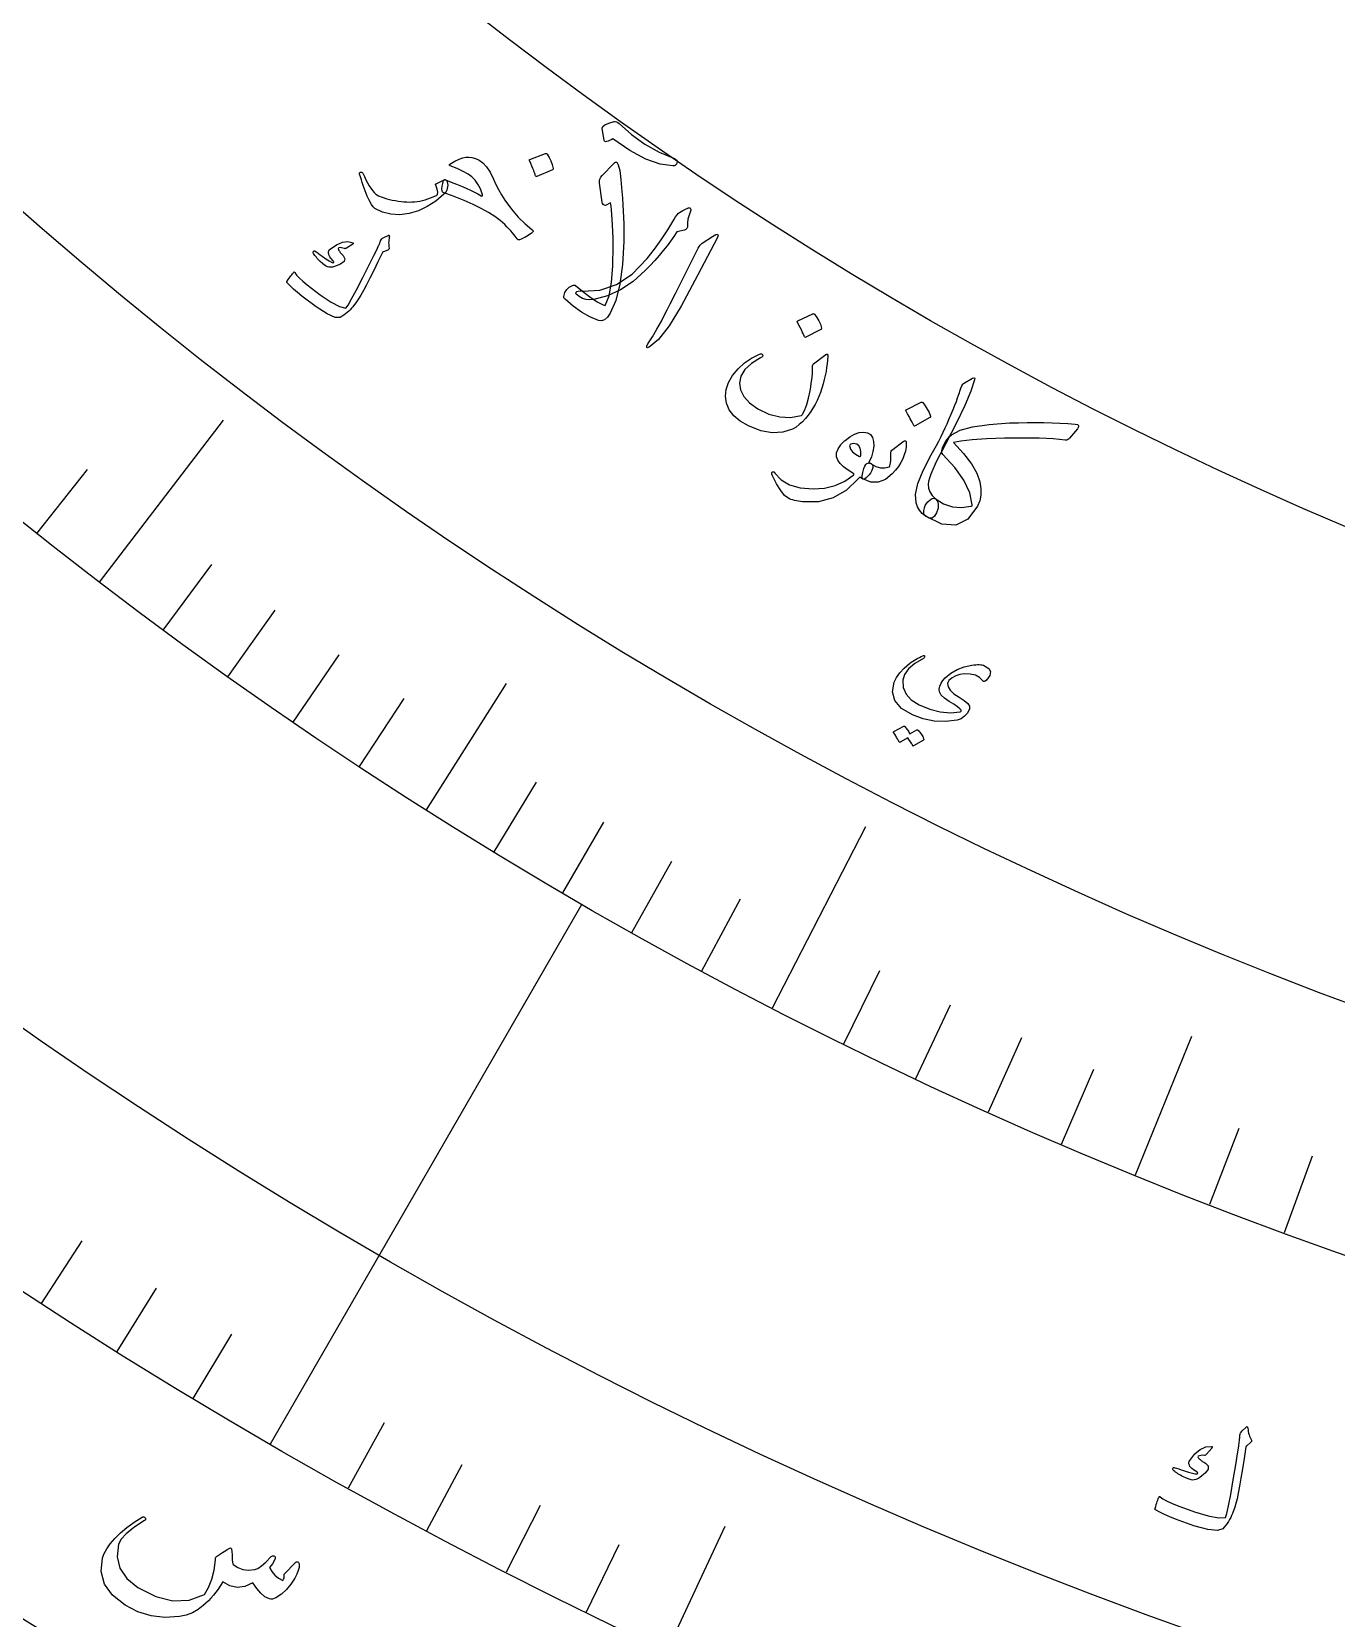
# Model space of a CAD drawing. Header units: millimetres. Extents: x -92 to 93, y -93 to 102.
# Drawn here: x -45.75 to -24.46, y -75.34 to -49.45 of the extents above; entities that cross this region are included whole.
import ezdxf

# ---------------------------------------------------------------- set-up
doc = ezdxf.new("R2010")
doc.units = ezdxf.units.MM
for name, color, linetype in [('CUT_OUTER', 1, 'Continuous'), ('ENGRAVE', 7, 'Continuous'), ('ENGRAVE_FINE', 8, 'Continuous'), ('TEXT', 5, 'Continuous')]:
    doc.layers.add(name, color=color, linetype=linetype)

msp = doc.modelspace()

# ---------------------------------------------------------------- linework, layer by layer
at = {"layer": 'CUT_OUTER'}
msp.add_arc((0.0002, -0.0002), 92.4998, 173.917974, 358.242301, dxfattribs=at)
at = {"layer": 'ENGRAVE'}
for points in [[(-44.6452, -58.4343), (-42.6235, -55.7883)], [(-39.3102, -62.1488), (-38.0048, -60.085)], [(-33.6592, -65.3821), (-32.135, -62.4214)], [(-41.8562, -72.4972), (-36.7687, -63.6853)], [(-27.7362, -68.1063), (-26.8152, -65.8446)], [(-35.3784, -75.8693), (-34.4324, -73.8405)]]:
    msp.add_lwpolyline(points, dxfattribs=at)
for radius in [90.65, 90.65, 88.2219, 83.7125, 83.7125, 80.1513, 73.5375, 73.5375, 69.6525, 62.4375, 62.4375]:
    msp.add_circle((0, 0), radius, dxfattribs=at)
at = {"layer": 'ENGRAVE_FINE'}
for points in [[(-45.6705, -57.6365), (-44.8433, -56.5925)], [(-43.6055, -59.2142), (-42.8157, -58.1417)], [(-42.5519, -59.9759), (-41.7811, -58.8895)], [(-41.4845, -60.719), (-40.7331, -59.6192)], [(-40.4039, -61.4434), (-39.672, -60.3304)], [(-38.2039, -62.8349), (-37.512, -61.6967)], [(-37.0853, -63.5015), (-36.4136, -62.3513)], [(-35.9548, -64.1484), (-35.3035, -62.9865)], [(-34.8126, -64.7754), (-34.182, -63.6021)], [(-32.4948, -65.9685), (-31.9063, -64.7736)], [(-31.32, -66.5344), (-30.7527, -65.3292)], [(-30.1351, -67.0794), (-29.5892, -65.8644)], [(-28.9403, -67.6034), (-28.4161, -66.3789)], [(-26.5231, -68.5878), (-26.0427, -67.3455)], [(-25.3014, -69.0478), (-24.8431, -67.7972)], [(-45.5931, -70.2072), (-44.9281, -69.1832)], [(-44.3609, -70.9922), (-43.7138, -69.9568)], [(-43.1151, -71.7556), (-42.4863, -70.709)], [(-40.5846, -73.2166), (-39.9927, -72.1487)], [(-39.3006, -73.9138), (-38.7274, -72.8357)], [(-38.0047, -74.5884), (-37.4504, -73.5005)], [(-36.6971, -75.2403), (-36.1619, -74.1429)]]:
    msp.add_lwpolyline(points, dxfattribs=at)
at = {"layer": 'TEXT'}
for points in [[(-35.2601, -51.5191), (-35.238, -51.5311), (-35.2239, -51.5467), (-35.2178, -51.5658), (-35.2196, -51.5885), (-35.228, -51.61), (-35.242, -51.6254), (-35.2614, -51.6347), (-35.2863, -51.6378), (-35.4956, -51.609), (-35.7295, -51.5258), (-35.9873, -51.3879), (-36.2685, -51.1948), (-36.296, -51.2099), (-36.3217, -51.2224), (-36.3455, -51.2324), (-36.3676, -51.2398), (-36.3844, -51.2432), (-36.3971, -51.2419), (-36.4055, -51.236), (-36.4096, -51.2253), (-36.4387, -51.0199), (-36.4315, -50.9924), (-36.3968, -50.9651), (-36.3349, -50.9381), (-36.2458, -50.9112), (-36.2263, -50.9107), (-36.2065, -50.9161), (-36.1863, -50.9276), (-36.1658, -50.945), (-35.964, -51.1258), (-35.7455, -51.2818), (-35.5108, -51.413), (-35.2601, -51.5191)], [(-37.5767, -52.7212), (-37.6008, -52.7404), (-37.6255, -52.7586), (-37.651, -52.7757), (-37.6773, -52.7919), (-37.7043, -52.8068), (-37.7322, -52.8201), (-37.7609, -52.8318), (-37.7904, -52.842), (-37.8006, -52.8441), (-37.81, -52.8424), (-37.8187, -52.8369), (-37.8266, -52.8277), (-37.8425, -52.8064), (-37.8611, -52.7827), (-37.8824, -52.7566), (-37.9062, -52.7281), (-37.9329, -52.6976), (-37.9627, -52.6652), (-37.9956, -52.6311), (-38.0315, -52.5953), (-38.1049, -52.5286), (-38.1931, -52.4626), (-38.2961, -52.3971), (-38.4139, -52.3322), (-38.5465, -52.2674), (-38.6941, -52.2024), (-38.8565, -52.1371), (-39.034, -52.0712), (-39.048, -52.0624), (-39.0556, -52.0422), (-39.0567, -52.0108), (-39.0512, -51.9682), (-39.0427, -51.9273), (-39.0351, -51.897), (-39.0286, -51.8771), (-39.023, -51.8678), (-39.016, -51.8643), (-39.0092, -51.8625), (-39.0028, -51.8625), (-38.9966, -51.8641), (-38.9053, -51.9007), (-38.8192, -51.936), (-38.7383, -51.9699), (-38.6626, -52.0024), (-38.5923, -52.034), (-38.5277, -52.0649), (-38.4687, -52.0952), (-38.4155, -52.1249), (-38.4041, -52.1299), (-38.3969, -52.1289), (-38.3941, -52.1217), (-38.3955, -52.1085), (-38.4117, -52.0599), (-38.4293, -52.0149), (-38.4482, -51.9735), (-38.4686, -51.9357), (-38.4905, -51.9013), (-38.5141, -51.8703), (-38.5394, -51.8425), (-38.5665, -51.8181), (-38.6297, -51.7732), (-38.7099, -51.7277), (-38.8073, -51.6814), (-38.9218, -51.6342), (-38.9268, -51.6334), (-38.9305, -51.6315), (-38.933, -51.6287), (-38.9343, -51.6248), (-38.9343, -51.6206), (-38.9332, -51.6168), (-38.9308, -51.6134), (-38.9273, -51.6104), (-38.847, -51.563), (-38.7769, -51.5276), (-38.7168, -51.5042), (-38.6667, -51.4929), (-38.6201, -51.4931), (-38.5683, -51.502), (-38.5114, -51.5196), (-38.4494, -51.5459), (-38.3864, -51.5882), (-38.3267, -51.6538), (-38.2701, -51.7427), (-38.2166, -51.8551), (-38.1789, -51.9395), (-38.1356, -52.0244), (-38.0868, -52.1099), (-38.0324, -52.1959), (-37.9237, -52.3443), (-37.8131, -52.4738), (-37.7007, -52.5842), (-37.5866, -52.6757), (-37.5726, -52.6881), (-37.5663, -52.6998), (-37.5677, -52.7109), (-37.5767, -52.7212)], [(-37.3635, -51.4349), (-37.3581, -51.434), (-37.3524, -51.4353), (-37.3463, -51.4387), (-37.3399, -51.4443), (-37.3059, -51.4995), (-37.2779, -51.557), (-37.2558, -51.6169), (-37.2396, -51.6792), (-37.2394, -51.6871), (-37.2413, -51.6935), (-37.2455, -51.6982), (-37.2518, -51.7014), (-37.5091, -51.8093), (-37.5168, -51.8107), (-37.5233, -51.8077), (-37.5284, -51.8003), (-37.5323, -51.7886), (-37.5357, -51.7784), (-37.5413, -51.7627), (-37.5492, -51.7415), (-37.5592, -51.7149), (-37.5718, -51.6825), (-37.5873, -51.6441), (-37.6055, -51.5998), (-37.6265, -51.5496), (-37.6287, -51.5422), (-37.6285, -51.5365), (-37.6257, -51.5328), (-37.6204, -51.5308)], [(-39.0186, -51.8672), (-39.003, -51.864), (-38.9899, -51.8682), (-38.9794, -51.8798), (-38.9715, -51.8987), (-38.9652, -51.9247), (-38.9628, -51.9513), (-38.9642, -51.9784), (-38.9694, -52.006), (-38.9775, -52.032), (-38.9895, -52.0565), (-39.0053, -52.0797), (-39.025, -52.1014), (-39.1574, -52.2128), (-39.2963, -52.3023), (-39.4417, -52.3695), (-39.5937, -52.4146), (-39.7451, -52.4348), (-39.8887, -52.4278), (-40.0245, -52.3935), (-40.1522, -52.332), (-40.1784, -52.3081), (-40.2077, -52.2666), (-40.24, -52.2074), (-40.2752, -52.1305), (-40.293, -52.0883), (-40.31, -52.0451), (-40.3263, -52.0011), (-40.3418, -51.9561), (-40.3568, -51.9104), (-40.3715, -51.8645), (-40.386, -51.8183), (-40.4001, -51.7717), (-40.4019, -51.7617), (-40.3998, -51.7531), (-40.3938, -51.7461), (-40.3839, -51.7406), (-40.373, -51.738), (-40.3638, -51.7394), (-40.3564, -51.745), (-40.3506, -51.7547), (-40.3235, -51.8133), (-40.2965, -51.8673), (-40.2697, -51.9166), (-40.2431, -51.9613), (-40.2162, -52.0016), (-40.189, -52.0378), (-40.1612, -52.0698), (-40.1331, -52.0977), (-40.0906, -52.1252), (-40.0321, -52.1506), (-39.9575, -52.174), (-39.8668, -52.1953), (-39.8174, -52.205), (-39.7693, -52.2131), (-39.7224, -52.2194), (-39.6767, -52.2239), (-39.6322, -52.2267), (-39.5886, -52.2274), (-39.5461, -52.2261), (-39.5045, -52.2228), (-39.4197, -52.2108), (-39.3319, -52.1902), (-39.2413, -52.1609), (-39.1477, -52.1229), (-39.1279, -52.1028), (-39.1232, -52.0679), (-39.1335, -52.0182), (-39.1588, -51.9539), (-39.1618, -51.9452), (-39.1616, -51.938), (-39.1581, -51.9323), (-39.1512, -51.9282)], [(-36.8737, -53.5922), (-36.7898, -53.6614), (-36.7125, -53.7222), (-36.642, -53.7748), (-36.5781, -53.819), (-36.5211, -53.8553), (-36.4707, -53.8839), (-36.427, -53.9048), (-36.3901, -53.918), (-36.3284, -53.756), (-36.2869, -53.5396), (-36.265, -53.269), (-36.2619, -52.9443), (-36.2641, -52.8226), (-36.267, -52.7104), (-36.2707, -52.6079), (-36.2752, -52.515), (-36.2807, -52.4318), (-36.2872, -52.3586), (-36.2949, -52.2952), (-36.3038, -52.2417), (-36.3883, -52.2822), (-36.41, -52.279), (-36.4262, -52.2692), (-36.4368, -52.2527), (-36.4419, -52.2296), (-36.483, -51.9177), (-36.4832, -51.8839), (-36.4765, -51.8524), (-36.4631, -51.8233), (-36.4429, -51.7966), (-36.251, -51.5983), (-36.2367, -51.5849), (-36.224, -51.5771), (-36.2129, -51.5748), (-36.2033, -51.5782), (-36.1777, -51.6208), (-36.1551, -51.7143), (-36.1351, -51.8588), (-36.1175, -52.0545), (-36.1093, -52.1644), (-36.1024, -52.2722), (-36.0967, -52.3778), (-36.0924, -52.4812), (-36.0895, -52.5824), (-36.0879, -52.6814), (-36.0877, -52.7782), (-36.0889, -52.8729), (-36.1089, -53.2489), (-36.152, -53.5694), (-36.219, -53.8342), (-36.3109, -54.0431), (-36.3565, -54.1071), (-36.4033, -54.1481), (-36.4513, -54.166), (-36.5006, -54.1609), (-36.6419, -54.1009), (-36.7799, -54.0228), (-36.9142, -53.9269), (-37.0448, -53.813), (-37.0564, -53.8019), (-37.0643, -53.791), (-37.0684, -53.7803), (-37.0689, -53.7698), (-37.0488, -53.7048), (-37.0183, -53.6533), (-36.9774, -53.6152), (-36.9261, -53.5904), (-36.9077, -53.5852), (-36.8928, -53.5838), (-36.8815, -53.5861), (-36.8737, -53.5922)], [(-36.5773, -53.8177), (-36.6414, -53.8241), (-36.7028, -53.8185), (-36.7613, -53.801), (-36.8171, -53.7717), (-36.8456, -53.7498), (-36.8634, -53.7304), (-36.8706, -53.7136), (-36.8671, -53.6994), (-36.8532, -53.6876), (-36.8311, -53.6805), (-36.8007, -53.678), (-36.7621, -53.6802), (-36.4783, -53.6679), (-36.2078, -53.5751), (-35.9509, -53.4024), (-35.7072, -53.1503), (-35.5878, -52.9986), (-35.4755, -52.8426), (-35.37, -52.6825), (-35.2715, -52.5182), (-35.243, -52.4706), (-35.218, -52.4344), (-35.1964, -52.4095), (-35.1783, -52.3959), (-35.1494, -52.3813), (-35.1239, -52.3683), (-35.1017, -52.3568), (-35.0828, -52.3468), (-35.0671, -52.3384), (-35.0544, -52.3318), (-35.0448, -52.327), (-35.0381, -52.3239), (-35.0273, -52.3215), (-35.018, -52.3213), (-35.0103, -52.3235), (-35.004, -52.3279), (-34.9982, -52.3363), (-34.9949, -52.3444), (-34.9941, -52.3522), (-34.9959, -52.3597), (-35.0229, -52.4413), (-35.0409, -52.5095), (-35.05, -52.5645), (-35.0501, -52.606), (-35.0493, -52.6362), (-35.0572, -52.6596), (-35.074, -52.6762), (-35.0996, -52.686), (-35.2216, -52.7138), (-35.27, -52.789), (-35.3231, -52.865), (-35.3807, -52.9421), (-35.4429, -53.02), (-35.5096, -53.0992), (-35.5809, -53.1798), (-35.6567, -53.2618), (-35.737, -53.3453), (-35.9346, -53.5224), (-36.1405, -53.6603), (-36.3547, -53.7588), (-36.5773, -53.8177)], [(-39.9161, -52.7968), (-39.9204, -52.8216), (-39.9236, -52.8458), (-39.9257, -52.8694), (-39.9266, -52.8923), (-39.9263, -52.9147), (-39.9247, -52.9366), (-39.9217, -52.9581), (-39.9174, -52.979), (-39.9173, -52.9891), (-39.9212, -52.9978), (-39.9292, -53.005), (-39.9413, -53.0107), (-40.0086, -53.0385), (-40.0155, -53.0417), (-40.021, -53.0448), (-40.0251, -53.0476), (-40.0277, -53.0502), (-40.1027, -53.2058), (-40.1711, -53.3459), (-40.2332, -53.4703), (-40.2889, -53.5791), (-40.3383, -53.6721), (-40.3815, -53.749), (-40.4184, -53.8098), (-40.4491, -53.8546), (-40.5105, -53.9364), (-40.5315, -53.9613), (-40.5538, -53.9853), (-40.5774, -54.0084), (-40.6023, -54.0307), (-40.6287, -54.0521), (-40.6567, -54.0725), (-40.6862, -54.0919), (-40.7172, -54.1103), (-40.7975, -54.1118), (-40.9289, -54.0545), (-41.1112, -53.9382), (-41.3439, -53.7622), (-41.4142, -53.7041), (-41.4777, -53.6485), (-41.5344, -53.5953), (-41.5845, -53.5446), (-41.5879, -53.5384), (-41.589, -53.5324), (-41.5879, -53.5265), (-41.5846, -53.5207), (-41.5664, -53.4943), (-41.5498, -53.4704), (-41.5345, -53.449), (-41.5208, -53.4301), (-41.5083, -53.4135), (-41.4969, -53.399), (-41.4867, -53.3866), (-41.4777, -53.3763), (-41.4722, -53.3708), (-41.4674, -53.369), (-41.4632, -53.3711), (-41.4597, -53.377), (-41.4301, -53.4187), (-41.3868, -53.4659), (-41.33, -53.5186), (-41.2594, -53.5768), (-41.0428, -53.7428), (-40.865, -53.8618), (-40.7267, -53.9343), (-40.628, -53.9604), (-40.5899, -53.9096), (-40.5307, -53.8095), (-40.4504, -53.6603), (-40.3489, -53.462), (-40.2484, -53.2626), (-40.1728, -53.1114), (-40.1221, -53.0085), (-40.0966, -52.9536), (-40.09, -52.9383), (-40.0838, -52.924), (-40.0781, -52.9107), (-40.0728, -52.8983), (-40.0679, -52.8871), (-40.0637, -52.877), (-40.0601, -52.8681), (-40.057, -52.8605), (-40.0494, -52.8445), (-40.0398, -52.8309), (-40.0282, -52.8199), (-40.0146, -52.8114), (-39.9356, -52.7716), (-39.9298, -52.7693), (-39.925, -52.7685), (-39.921, -52.7694), (-39.9179, -52.7719), (-39.9157, -52.7771), (-39.9146, -52.7829), (-39.9148, -52.7895), (-39.9161, -52.7968)], [(-34.6426, -52.7891), (-34.5864, -52.7567), (-34.5556, -52.7525), (-34.5501, -52.7766), (-34.5701, -52.8291), (-34.9308, -53.5104), (-35.1526, -53.9282), (-35.35, -54.2488), (-35.5237, -54.4717), (-35.6739, -54.5967), (-35.691, -54.6038), (-35.7033, -54.6056), (-35.7107, -54.6021), (-35.7133, -54.5934), (-35.7129, -54.5827), (-35.7096, -54.5705), (-35.7036, -54.557), (-35.6947, -54.5419), (-35.6204, -54.4284), (-35.5468, -54.3045), (-35.474, -54.1703), (-35.4019, -54.0259), (-35.3823, -53.9886), (-35.3306, -53.8872), (-35.2465, -53.7217), (-35.13, -53.4923), (-34.8753, -52.9811), (-34.86, -52.9551), (-34.8434, -52.9327), (-34.8255, -52.914), (-34.8064, -52.8989)], [(-40.5082, -52.8922), (-40.5055, -52.895), (-40.5038, -52.8982), (-40.5031, -52.902), (-40.5035, -52.9064), (-40.5049, -52.9094), (-40.5068, -52.9124), (-40.5093, -52.9152), (-40.5124, -52.918), (-40.6141, -52.9795), (-40.6252, -52.9851), (-40.6348, -52.9886), (-40.6431, -52.9898), (-40.65, -52.9888), (-40.6751, -52.9789), (-40.6986, -52.9732), (-40.7205, -52.9717), (-40.7407, -52.9744), (-40.7476, -52.9787), (-40.7494, -52.9875), (-40.7463, -53.0008), (-40.7381, -53.0186), (-40.7314, -53.0289), (-40.7242, -53.0392), (-40.7165, -53.0495), (-40.7084, -53.0598), (-40.6997, -53.0703), (-40.6903, -53.081), (-40.6803, -53.0918), (-40.6695, -53.1028), (-40.6412, -53.1523), (-40.6553, -53.1985), (-40.712, -53.2414), (-40.8113, -53.281), (-40.8458, -53.2889), (-40.8763, -53.2924), (-40.9027, -53.2913), (-40.9251, -53.2859), (-40.9464, -53.2756), (-40.9729, -53.2576), (-41.0047, -53.232), (-41.0418, -53.1987), (-41.0603, -53.1812), (-41.0774, -53.1639), (-41.0929, -53.1468), (-41.1069, -53.1298), (-41.1197, -53.1134), (-41.1314, -53.0977), (-41.1421, -53.0828), (-41.1517, -53.0687), (-41.1562, -53.0582), (-41.1579, -53.0487), (-41.1569, -53.0404), (-41.1532, -53.0332), (-41.1471, -53.0275), (-41.1404, -53.0253), (-41.1331, -53.0265), (-41.1252, -53.0311), (-41.1011, -53.0473), (-41.0741, -53.0661), (-41.0441, -53.0875), (-41.0112, -53.1114), (-40.9498, -53.156), (-40.9001, -53.1885), (-40.8621, -53.209), (-40.8358, -53.2174), (-40.8316, -53.2175), (-40.8282, -53.216), (-40.8255, -53.213), (-40.8236, -53.2084), (-40.8233, -53.2049), (-40.8243, -53.2006), (-40.8267, -53.1957), (-40.8305, -53.19), (-40.8693, -53.1417), (-40.8848, -53.1205), (-40.8961, -53.0999), (-40.9033, -53.0799), (-40.9063, -53.0604), (-40.9062, -53.0405), (-40.9018, -53.0231), (-40.8931, -53.0083), (-40.8803, -52.9961), (-40.7783, -52.9257), (-40.6823, -52.885), (-40.5923, -52.8738), (-40.5082, -52.8922)], [(-33.001, -54.051), (-32.9956, -54.0496), (-32.9898, -54.0504), (-32.9835, -54.0534), (-32.9767, -54.0584), (-32.9386, -54.1105), (-32.9063, -54.1655), (-32.8796, -54.2234), (-32.8587, -54.2841), (-32.8578, -54.292), (-32.8593, -54.2984), (-32.863, -54.3035), (-32.869, -54.3072), (-33.1164, -54.4356), (-33.124, -54.4376), (-33.1306, -54.4352), (-33.1363, -54.4283), (-33.1411, -54.4169), (-33.1453, -54.407), (-33.1521, -54.3918), (-33.1616, -54.3714), (-33.1736, -54.3457), (-33.1887, -54.3145), (-33.207, -54.2775), (-33.2286, -54.2349), (-33.2534, -54.1866), (-33.2562, -54.1794), (-33.2564, -54.1738), (-33.2539, -54.1698), (-33.2488, -54.1674)], [(-32.7564, -54.7479), (-32.7613, -54.8066), (-32.768, -54.8669), (-32.7766, -54.9288), (-32.787, -54.9924), (-32.7997, -55.0578), (-32.8154, -55.125), (-32.8339, -55.1942), (-32.8554, -55.2653), (-32.8788, -55.3348), (-32.9049, -55.4021), (-32.9337, -55.4671), (-32.9653, -55.5298), (-32.9996, -55.5903), (-33.0369, -55.6489), (-33.0772, -55.7056), (-33.1203, -55.7602), (-33.1705, -55.8147), (-33.2227, -55.8616), (-33.2768, -55.9009), (-33.3329, -55.9327), (-33.4916, -55.9864), (-33.6646, -55.9961), (-33.8517, -55.9617), (-34.0526, -55.883), (-34.1858, -55.806), (-34.2901, -55.7183), (-34.3654, -55.6201), (-34.4118, -55.5115), (-34.4274, -55.399), (-34.4158, -55.2859), (-34.3771, -55.172), (-34.3115, -55.0574), (-34.2224, -54.9482), (-34.1194, -54.8541), (-34.0024, -54.7751), (-33.8716, -54.711), (-33.8537, -54.7055), (-33.8395, -54.7051), (-33.8289, -54.7098), (-33.8219, -54.7196), (-33.8183, -54.7334), (-33.823, -54.7466), (-33.8361, -54.7592), (-33.8575, -54.7713), (-34.005, -54.8626), (-34.1114, -54.9614), (-34.1765, -55.0678), (-34.2001, -55.1819), (-34.1839, -55.2952), (-34.1284, -55.403), (-34.0338, -55.5053), (-33.8998, -55.6019), (-33.7197, -55.6887), (-33.5412, -55.7358), (-33.3646, -55.7434), (-33.1901, -55.7114), (-33.1856, -55.7093), (-33.1808, -55.7051), (-33.1757, -55.6988), (-33.1702, -55.6904), (-33.1339, -55.6206), (-33.1014, -55.5336), (-33.0727, -55.4292), (-33.0476, -55.3076), (-33.037, -55.2451), (-33.0279, -55.1865), (-33.0202, -55.1319), (-33.0139, -55.0813), (-33.0092, -55.0346), (-33.0066, -54.992), (-33.0059, -54.9535), (-33.0071, -54.9191), (-33.007, -54.9015), (-33.0042, -54.887), (-32.9986, -54.8755), (-32.9903, -54.867), (-32.7913, -54.716), (-32.7769, -54.7089), (-32.7663, -54.7119), (-32.7595, -54.7249), (-32.7564, -54.7479)], [(-31.0027, -57.0682), (-30.9684, -57.1087), (-30.9535, -57.1608), (-30.9579, -57.2248), (-30.9816, -57.3006), (-31.0133, -57.3571), (-31.0536, -57.3855), (-31.1024, -57.3855), (-31.1597, -57.3573), (-31.2157, -57.3117), (-31.2605, -57.2596), (-31.294, -57.2011), (-31.3163, -57.1362), (-31.3252, -56.9989), (-31.2869, -56.8226), (-31.2013, -56.6075), (-31.0686, -56.3535), (-31.0259, -56.278), (-30.9849, -56.2034), (-30.9459, -56.1297), (-30.9087, -56.0571), (-30.8735, -55.9856), (-30.8404, -55.9155), (-30.8092, -55.8466), (-30.7802, -55.7792), (-30.7445, -55.6928), (-30.7125, -55.6143), (-30.6841, -55.5436), (-30.6594, -55.4808), (-30.6385, -55.4261), (-30.6216, -55.38), (-30.6088, -55.3423), (-30.6, -55.3131), (-30.5854, -55.2643), (-30.5708, -55.2272), (-30.5561, -55.2018), (-30.5413, -55.1881), (-30.3941, -55.1047), (-30.3757, -55.0979), (-30.3643, -55.0997), (-30.3599, -55.1102), (-30.3624, -55.1294), (-30.4209, -55.3137), (-30.5187, -55.5485), (-30.6557, -55.8336), (-30.8321, -56.169), (-30.8974, -56.293), (-30.9543, -56.4053), (-31.0027, -56.5059), (-31.0427, -56.5948), (-31.0742, -56.6719), (-31.097, -56.737), (-31.1112, -56.7901), (-31.1168, -56.8311), (-31.1126, -56.8979), (-31.0922, -56.9597), (-31.0556, -57.0165), (-31.0027, -57.0682)], [(-31.2328, -55.4946), (-31.2276, -55.4931), (-31.2217, -55.4937), (-31.2153, -55.4964), (-31.2083, -55.5012), (-31.168, -55.5521), (-31.1335, -55.6061), (-31.1045, -55.6631), (-31.0812, -55.7232), (-31.0801, -55.731), (-31.0813, -55.7375), (-31.0848, -55.7427), (-31.0907, -55.7466), (-31.3341, -55.8833), (-31.3416, -55.8856), (-31.3483, -55.8834), (-31.3544, -55.8767), (-31.3596, -55.8654), (-31.3642, -55.8557), (-31.3716, -55.8407), (-31.3818, -55.8206), (-31.3949, -55.7952), (-31.4112, -55.7645), (-31.431, -55.7282), (-31.4543, -55.6863), (-31.481, -55.6387), (-31.4841, -55.6316), (-31.4845, -55.626), (-31.4822, -55.6219), (-31.4772, -55.6193)], [(-30.7077, -56.155), (-30.5413, -56.3328), (-30.4138, -56.4989), (-30.3256, -56.6536), (-30.2768, -56.7971), (-30.261, -56.9098), (-30.2616, -57.0128), (-30.2786, -57.1062), (-30.3121, -57.1899), (-30.4725, -57.403), (-30.6678, -57.502), (-30.8981, -57.4864), (-31.1625, -57.3558), (-31.1783, -57.341), (-31.1882, -57.3204), (-31.1924, -57.2941), (-31.1907, -57.262), (-31.1818, -57.2198), (-31.168, -57.1825), (-31.1492, -57.1501), (-31.1255, -57.1227), (-31.0858, -57.0872), (-31.0526, -57.0661), (-31.0258, -57.0592), (-31.0054, -57.0667), (-30.8673, -57.1525), (-30.7236, -57.2021), (-30.5745, -57.2155), (-30.4202, -57.1928), (-30.4099, -57.1897), (-30.4028, -57.1852), (-30.3991, -57.1794), (-30.3987, -57.1723), (-30.4415, -56.972), (-30.5359, -56.7685), (-30.6817, -56.5616), (-30.8786, -56.3507), (-30.8961, -56.3231), (-30.8986, -56.2853), (-30.8863, -56.2373), (-30.859, -56.1792), (-30.8301, -56.1306), (-30.8006, -56.0889), (-30.7705, -56.0543), (-30.7399, -56.0266), (-30.5996, -55.9521), (-30.3946, -55.8957), (-30.1252, -55.8568), (-29.7915, -55.8344), (-29.6462, -55.8303), (-29.5041, -55.8279), (-29.3651, -55.8273), (-29.2294, -55.8286), (-29.0968, -55.8316), (-28.9674, -55.8366), (-28.8411, -55.8434), (-28.7179, -55.8522), (-28.6818, -55.861), (-28.6637, -55.8765), (-28.6635, -55.8986), (-28.6812, -55.9274), (-28.8121, -56.0821), (-28.8271, -56.097), (-28.8438, -56.1071), (-28.8624, -56.1123), (-28.8828, -56.1126), (-28.9763, -56.1029), (-29.0785, -56.0948), (-29.1895, -56.0885), (-29.3093, -56.0837), (-29.4379, -56.0808), (-29.5752, -56.08), (-29.7211, -56.0811), (-29.8759, -56.0842), (-30.1677, -56.0937), (-30.4037, -56.1082), (-30.5838, -56.1285), (-30.7077, -56.155)], [(-32.26, -56.7457), (-32.4522, -56.9331), (-32.6679, -57.0586), (-32.9072, -57.1219), (-33.1701, -57.1226), (-33.2044, -57.1182), (-33.2376, -57.1128), (-33.2697, -57.1064), (-33.3009, -57.099), (-33.3307, -57.0906), (-33.359, -57.081), (-33.3856, -57.0703), (-33.4107, -57.0584), (-33.4653, -57.0153), (-33.5262, -56.9388), (-33.5933, -56.829), (-33.6664, -56.6858), (-33.6726, -56.6677), (-33.6739, -56.6531), (-33.6702, -56.6418), (-33.6616, -56.6339), (-33.6507, -56.6304), (-33.6401, -56.6321), (-33.6299, -56.6391), (-33.62, -56.6514), (-33.5214, -56.7618), (-33.3849, -56.842), (-33.2107, -56.8916), (-32.999, -56.9103), (-32.8107, -56.8982), (-32.637, -56.856), (-32.4778, -56.7841), (-32.3332, -56.6825), (-32.3309, -56.6772), (-32.3302, -56.6724), (-32.3311, -56.6681), (-32.3336, -56.6641), (-32.425, -56.6047), (-32.4992, -56.5477), (-32.556, -56.4933), (-32.5957, -56.4415), (-32.6166, -56.3846), (-32.615, -56.3236), (-32.5908, -56.2583), (-32.5443, -56.1889), (-32.5372, -56.1802), (-32.5297, -56.1716), (-32.5217, -56.1629), (-32.5133, -56.1543), (-32.5044, -56.1456), (-32.4948, -56.1365), (-32.4847, -56.1271), (-32.4738, -56.1174), (-32.3971, -56.0584), (-32.3213, -56.0165), (-32.2464, -55.9917), (-32.1724, -55.9839), (-32.1071, -55.9938), (-32.0583, -56.0222), (-32.0259, -56.0692), (-32.0099, -56.1347), (-32.0084, -56.2139), (-32.0208, -56.2979), (-32.047, -56.3866), (-32.0872, -56.48), (-32.0818, -56.483), (-32.0764, -56.4857), (-32.0711, -56.4881), (-32.0659, -56.4903), (-32.0607, -56.4924), (-32.0554, -56.4949), (-32.05, -56.4976), (-32.0446, -56.5006), (-32.0283, -56.515), (-32.0206, -56.5349), (-32.0214, -56.5603), (-32.0308, -56.5912), (-32.0453, -56.6228), (-32.0631, -56.653), (-32.0842, -56.6818), (-32.1085, -56.7092), (-32.1328, -56.7317), (-32.1537, -56.7457), (-32.1712, -56.7514), (-32.1853, -56.7486), (-32.2375, -56.7189), (-32.2406, -56.7236), (-32.2454, -56.7297), (-32.2519, -56.7371), (-32.26, -56.7457)], [(-32.2178, -56.3659), (-32.218, -56.2997), (-32.2292, -56.2466), (-32.2515, -56.2065), (-32.2848, -56.1794), (-32.3101, -56.1726), (-32.3349, -56.1705), (-32.3593, -56.1732), (-32.3833, -56.1806), (-32.393, -56.1863), (-32.3989, -56.1951), (-32.4012, -56.2069), (-32.3998, -56.2217), (-32.3858, -56.2625), (-32.3548, -56.3028), (-32.3065, -56.3424), (-32.2412, -56.3814), (-32.2335, -56.384), (-32.2271, -56.3822), (-32.2219, -56.3762), (-32.2178, -56.3659)], [(-31.6984, -56.2644), (-31.5269, -56.138), (-31.5053, -56.1257), (-31.4896, -56.1257), (-31.48, -56.138), (-31.4764, -56.1627), (-31.4809, -56.2281), (-31.4919, -56.2927), (-31.5097, -56.3565), (-31.5341, -56.4194), (-31.5656, -56.4818), (-31.6046, -56.5438), (-31.6509, -56.6055), (-31.7048, -56.6668), (-31.816, -56.7585), (-31.9336, -56.8025), (-32.0577, -56.7987), (-32.188, -56.747), (-32.197, -56.7304), (-32.1965, -56.6963), (-32.1864, -56.6446), (-32.1668, -56.5753), (-32.1526, -56.5404), (-32.1365, -56.5141), (-32.1186, -56.4966), (-32.0989, -56.4878), (-32.0867, -56.487), (-32.0743, -56.4891), (-32.0617, -56.494), (-32.0489, -56.5017), (-31.9717, -56.5423), (-31.8971, -56.5642), (-31.8251, -56.5674), (-31.7558, -56.552), (-31.752, -56.5499), (-31.7489, -56.546), (-31.7466, -56.5404), (-31.7451, -56.5329), (-31.7342, -56.4882), (-31.728, -56.44), (-31.7266, -56.3883), (-31.7299, -56.333), (-31.7297, -56.3128), (-31.7244, -56.2947), (-31.714, -56.2785), (-31.6984, -56.2644)], [(-30.2311, -60.0378), (-30.2811, -59.9873), (-30.3478, -59.9526), (-30.4312, -59.9335), (-30.5314, -59.9302), (-30.6012, -59.94), (-30.666, -59.9611), (-30.7258, -59.9936), (-30.7807, -60.0373), (-30.7891, -60.0474), (-30.7954, -60.0591), (-30.7996, -60.0725), (-30.8017, -60.0876), (-30.7925, -60.1424), (-30.7583, -60.1978), (-30.6989, -60.2536), (-30.6143, -60.3098), (-30.5303, -60.3642), (-30.4744, -60.4139), (-30.4467, -60.459), (-30.4472, -60.4996), (-30.4797, -60.5686), (-30.5237, -60.6224), (-30.5792, -60.6611), (-30.6463, -60.6846), (-30.8342, -60.7084), (-31.0189, -60.7021), (-31.2, -60.6657), (-31.3775, -60.5992), (-31.5534, -60.4919), (-31.6613, -60.3665), (-31.7011, -60.2235), (-31.6731, -60.063), (-31.6359, -59.9863), (-31.5819, -59.9103), (-31.5111, -59.8349), (-31.4235, -59.7601), (-31.3965, -59.7406), (-31.3697, -59.7223), (-31.343, -59.705), (-31.3165, -59.6889), (-31.2899, -59.6738), (-31.2631, -59.6596), (-31.2362, -59.6465), (-31.209, -59.6343), (-31.1957, -59.6304), (-31.1861, -59.631), (-31.18, -59.6363), (-31.1775, -59.6461), (-31.1785, -59.6562), (-31.182, -59.6649), (-31.1881, -59.6724), (-31.1968, -59.6785), (-31.337, -59.7612), (-31.4402, -59.848), (-31.5061, -59.9391), (-31.5345, -60.0344), (-31.5276, -60.1542), (-31.4809, -60.2606), (-31.3942, -60.3535), (-31.2676, -60.4327), (-31.0912, -60.5067), (-30.9207, -60.5505), (-30.7563, -60.564), (-30.5982, -60.5474), (-30.5878, -60.5445), (-30.5818, -60.5393), (-30.5803, -60.5319), (-30.5832, -60.5222), (-30.6022, -60.4974), (-30.6407, -60.465), (-30.6986, -60.4251), (-30.7759, -60.3776), (-30.8527, -60.3258), (-30.9055, -60.275), (-30.9343, -60.2252), (-30.9392, -60.1766), (-30.9282, -60.1282), (-30.9081, -60.0817), (-30.879, -60.0372), (-30.841, -59.9946), (-30.75, -59.9194), (-30.647, -59.86), (-30.5322, -59.8162), (-30.4054, -59.7881), (-30.3728, -59.7827), (-30.3421, -59.7792), (-30.3133, -59.7778), (-30.2863, -59.7782), (-30.2613, -59.7805), (-30.2382, -59.7844), (-30.2172, -59.7899), (-30.1981, -59.7971), (-30.1309, -59.8393), (-30.1032, -59.8923), (-30.1151, -59.956), (-30.1668, -60.0304), (-30.1862, -60.0477), (-30.2034, -60.0546), (-30.2184, -60.0514), (-30.2311, -60.0378)], [(-31.302, -60.845), (-31.2984, -60.8439), (-31.2944, -60.8442), (-31.2899, -60.8459), (-31.285, -60.8491), (-31.2699, -60.8655), (-31.2558, -60.8822), (-31.2427, -60.8994), (-31.2305, -60.917), (-31.2191, -60.9351), (-31.2086, -60.954), (-31.1989, -60.9736), (-31.1901, -60.994), (-31.1891, -60.9993), (-31.1899, -61.0041), (-31.1924, -61.0082), (-31.1967, -61.0117), (-31.3599, -61.1065), (-31.3633, -61.107), (-31.367, -61.1052), (-31.3709, -61.1008), (-31.375, -61.094), (-31.3774, -61.0884), (-31.3817, -61.0803), (-31.388, -61.0695), (-31.3962, -61.0561), (-31.4064, -61.0399), (-31.4187, -61.0208), (-31.433, -60.9986), (-31.4493, -60.9735), (-31.5777, -61.0459), (-31.5827, -61.0476), (-31.5874, -61.0462), (-31.5917, -61.0418), (-31.5956, -61.0343), (-31.599, -61.0278), (-31.6045, -61.0179), (-31.6122, -61.0046), (-31.6219, -60.9878), (-31.6339, -60.9674), (-31.6486, -60.9433), (-31.6657, -60.9156), (-31.6855, -60.8841), (-31.687, -60.8798), (-31.6868, -60.8764), (-31.685, -60.8738), (-31.6816, -60.872), (-31.519, -60.7847), (-31.5154, -60.7836), (-31.5114, -60.7839), (-31.5069, -60.7856), (-31.502, -60.7888), (-31.4888, -60.802), (-31.4765, -60.8158), (-31.4652, -60.8301), (-31.4547, -60.845), (-31.445, -60.8604), (-31.4361, -60.8761), (-31.4279, -60.8921), (-31.4205, -60.9085)], [(-25.9019, -72.2439), (-25.8982, -72.2714), (-25.8936, -72.2978), (-25.888, -72.3232), (-25.8814, -72.3476), (-25.8738, -72.371), (-25.8648, -72.3935), (-25.8547, -72.415), (-25.8433, -72.4357), (-25.8398, -72.4462), (-25.8411, -72.4565), (-25.8471, -72.4667), (-25.8579, -72.4768), (-25.9195, -72.528), (-25.9257, -72.5337), (-25.9305, -72.5387), (-25.9339, -72.543), (-25.9358, -72.5466), (-25.9633, -72.7346), (-25.9892, -72.9041), (-26.0136, -73.0551), (-26.0363, -73.1876), (-26.0577, -73.3014), (-26.0778, -73.3963), (-26.0965, -73.4723), (-26.1141, -73.5294), (-26.1518, -73.6355), (-26.1656, -73.6684), (-26.1811, -73.7009), (-26.1983, -73.733), (-26.2172, -73.7646), (-26.2379, -73.7958), (-26.2605, -73.8263), (-26.2851, -73.8564), (-26.3117, -73.8859), (-26.3954, -73.9138), (-26.5522, -73.8968), (-26.7817, -73.8346), (-27.0837, -73.7263), (-27.1766, -73.6885), (-27.2615, -73.651), (-27.3386, -73.6138), (-27.4078, -73.577), (-27.4133, -73.5718), (-27.4165, -73.5658), (-27.4173, -73.5592), (-27.4157, -73.552), (-27.4054, -73.5183), (-27.3957, -73.4877), (-27.3868, -73.4603), (-27.3785, -73.4359), (-27.3709, -73.4144), (-27.3638, -73.3954), (-27.3571, -73.3791), (-27.351, -73.3653), (-27.3471, -73.3577), (-27.3426, -73.3543), (-27.3375, -73.3551), (-27.3319, -73.3601), (-27.2871, -73.3941), (-27.2262, -73.4294), (-27.1492, -73.4661), (-27.056, -73.5039), (-26.774, -73.607), (-26.5484, -73.6735), (-26.3794, -73.7042), (-26.2672, -73.6993), (-26.2439, -73.6333), (-26.2146, -73.5089), (-26.1793, -73.3259), (-26.1377, -73.0844), (-26.0977, -72.842), (-26.068, -72.6584), (-26.0487, -72.5337), (-26.0399, -72.4678), (-26.038, -72.4495), (-26.0362, -72.4324), (-26.0346, -72.4166), (-26.033, -72.4018), (-26.0317, -72.3885), (-26.0305, -72.3765), (-26.0296, -72.366), (-26.0289, -72.3569), (-26.0262, -72.3376), (-26.0205, -72.3203), (-26.012, -72.3049), (-26.0005, -72.2915), (-25.9306, -72.2238), (-25.9253, -72.2194), (-25.9204, -72.2171), (-25.916, -72.2167), (-25.9119, -72.2183), (-25.9079, -72.223), (-25.9048, -72.2288), (-25.9028, -72.2358), (-25.9019, -72.2439)], [(-26.4925, -72.5384), (-26.4887, -72.5404), (-26.4858, -72.5433), (-26.4838, -72.547), (-26.4828, -72.5517), (-26.4832, -72.5554), (-26.4843, -72.5591), (-26.486, -72.5629), (-26.4883, -72.5668), (-26.575, -72.6648), (-26.5847, -72.6744), (-26.5937, -72.6812), (-26.602, -72.6852), (-26.6095, -72.6864), (-26.6392, -72.6842), (-26.6658, -72.686), (-26.6892, -72.6916), (-26.7095, -72.7011), (-26.7153, -72.7079), (-26.7144, -72.7177), (-26.7067, -72.7306), (-26.6923, -72.7466), (-26.6818, -72.7552), (-26.6709, -72.7636), (-26.6594, -72.772), (-26.6475, -72.7802), (-26.6349, -72.7883), (-26.6216, -72.7964), (-26.6074, -72.8044), (-26.5926, -72.8125), (-26.5465, -72.8551), (-26.5462, -72.9083), (-26.5915, -72.972), (-26.6828, -73.0461), (-26.7164, -73.0658), (-26.7473, -73.0794), (-26.7754, -73.087), (-26.8007, -73.0886), (-26.8264, -73.0848), (-26.8602, -73.0747), (-26.902, -73.0583), (-26.9519, -73.0354), (-26.9771, -73.0232), (-27.0007, -73.0107), (-27.0226, -72.9978), (-27.0429, -72.9846), (-27.0617, -72.9715), (-27.0792, -72.9589), (-27.0953, -72.9468), (-27.1101, -72.9352), (-27.1182, -72.9256), (-27.1231, -72.9163), (-27.1248, -72.9072), (-27.1232, -72.8984), (-27.1187, -72.8905), (-27.1125, -72.8859), (-27.1044, -72.8848), (-27.0946, -72.887), (-27.064, -72.8961), (-27.0294, -72.9069), (-26.9909, -72.9195), (-26.9485, -72.9338), (-26.8694, -72.9604), (-26.8065, -72.9782), (-26.7598, -72.9872), (-26.7295, -72.9875), (-26.7251, -72.9862), (-26.7219, -72.9835), (-26.7201, -72.9794), (-26.7197, -72.9739), (-26.7204, -72.9701), (-26.7229, -72.966), (-26.727, -72.9616), (-26.7329, -72.9569), (-26.7896, -72.9189), (-26.8128, -72.9018), (-26.8315, -72.8839), (-26.8456, -72.8653), (-26.8551, -72.8458), (-26.8615, -72.8248), (-26.8626, -72.8051), (-26.8584, -72.7868), (-26.849, -72.7697), (-26.765, -72.6623), (-26.6777, -72.588), (-26.5868, -72.5467), (-26.4925, -72.5384)], [(-41.455, -74.4372), (-41.4428, -74.4273), (-41.4312, -74.4218), (-41.4202, -74.4208), (-41.4097, -74.4242), (-41.3984, -74.4324), (-41.3905, -74.4425), (-41.3861, -74.4546), (-41.385, -74.4685), (-41.3888, -74.5142), (-41.4022, -74.566), (-41.4251, -74.624), (-41.4576, -74.6882), (-41.521, -74.7873), (-41.5942, -74.8741), (-41.6775, -74.9488), (-41.7708, -75.0111), (-41.7978, -75.0236), (-41.8236, -75.0304), (-41.8483, -75.0318), (-41.8718, -75.0275), (-41.9458, -74.9922), (-42.0156, -74.9366), (-42.0811, -74.8607), (-42.1424, -74.7646), (-42.2731, -74.8239), (-42.3983, -74.8417), (-42.518, -74.8177), (-42.6318, -74.7522), (-42.6705, -74.8113), (-42.7094, -74.8671), (-42.7487, -74.9196), (-42.7882, -74.9688), (-42.8283, -75.0151), (-42.8691, -75.0588), (-42.9107, -75.0999), (-42.953, -75.1384), (-43.0372, -75.2033), (-43.1302, -75.2545), (-43.2321, -75.2919), (-43.3427, -75.3155), (-43.5782, -75.3292), (-43.8045, -75.3032), (-44.0214, -75.2376), (-44.2287, -75.1324), (-44.4358, -74.9695), (-44.5666, -74.7856), (-44.6209, -74.5812), (-44.5989, -74.3565), (-44.5723, -74.2867), (-44.5294, -74.2111), (-44.4702, -74.1297), (-44.3948, -74.0424), (-44.3036, -73.952), (-44.1987, -73.8638), (-44.0803, -73.7779), (-43.9483, -73.6942), (-43.9389, -73.6896), (-43.9298, -73.6877), (-43.9209, -73.6887), (-43.9122, -73.6924), (-43.9045, -73.6979), (-43.8988, -73.7042), (-43.895, -73.7114), (-43.8932, -73.7193), (-43.8943, -73.7285), (-43.8978, -73.7369), (-43.9037, -73.7443), (-43.912, -73.7508), (-44.084, -73.8645), (-44.2119, -73.9659), (-44.2957, -74.0553), (-44.3351, -74.1327), (-44.3601, -74.3404), (-44.316, -74.5284), (-44.2025, -74.6964), (-44.0198, -74.8443), (-43.7289, -74.9909), (-43.4502, -75.0586), (-43.1842, -75.0477), (-42.9314, -74.9582), (-42.8653, -74.8416), (-42.814, -74.7077), (-42.7774, -74.5568), (-42.7554, -74.3888), (-42.7546, -74.3709), (-42.7513, -74.3564), (-42.7456, -74.3453), (-42.7375, -74.3374), (-42.7033, -74.314), (-42.6711, -74.2922), (-42.6407, -74.272), (-42.6122, -74.2533), (-42.5857, -74.2366), (-42.5616, -74.2221), (-42.5397, -74.21), (-42.5202, -74.2001), (-42.5104, -74.1968), (-42.5025, -74.1977), (-42.4965, -74.2028), (-42.4925, -74.2121), (-42.4912, -74.2182), (-42.4896, -74.2272), (-42.4879, -74.2393), (-42.486, -74.2543), (-42.4842, -74.2722), (-42.4829, -74.2927), (-42.4822, -74.3157), (-42.482, -74.3413), (-42.4803, -74.3914), (-42.4764, -74.4292), (-42.4703, -74.4548), (-42.4621, -74.4681), (-42.3903, -74.5174), (-42.3075, -74.5474), (-42.2137, -74.5581), (-42.1091, -74.5493), (-42.0624, -74.5306), (-42.0038, -74.4898), (-41.9332, -74.427), (-41.8508, -74.342), (-41.8429, -74.334), (-41.8337, -74.3286), (-41.8232, -74.3259), (-41.8112, -74.3259), (-41.8009, -74.3274), (-41.7921, -74.3309), (-41.785, -74.3364), (-41.7794, -74.3438), (-41.7786, -74.3682), (-41.7936, -74.4048), (-41.8246, -74.4536), (-41.8715, -74.5144), (-41.8331, -74.5834), (-41.7837, -74.6422), (-41.7233, -74.6908), (-41.6519, -74.7292), (-41.6409, -74.7074), (-41.634, -74.6885), (-41.6311, -74.6727), (-41.6323, -74.6598), (-41.6347, -74.647), (-41.6342, -74.6358), (-41.6307, -74.6262), (-41.6244, -74.6183)]]:
    msp.add_lwpolyline(points, close=True, dxfattribs=at)

doc.saveas('drawing.dxf')
